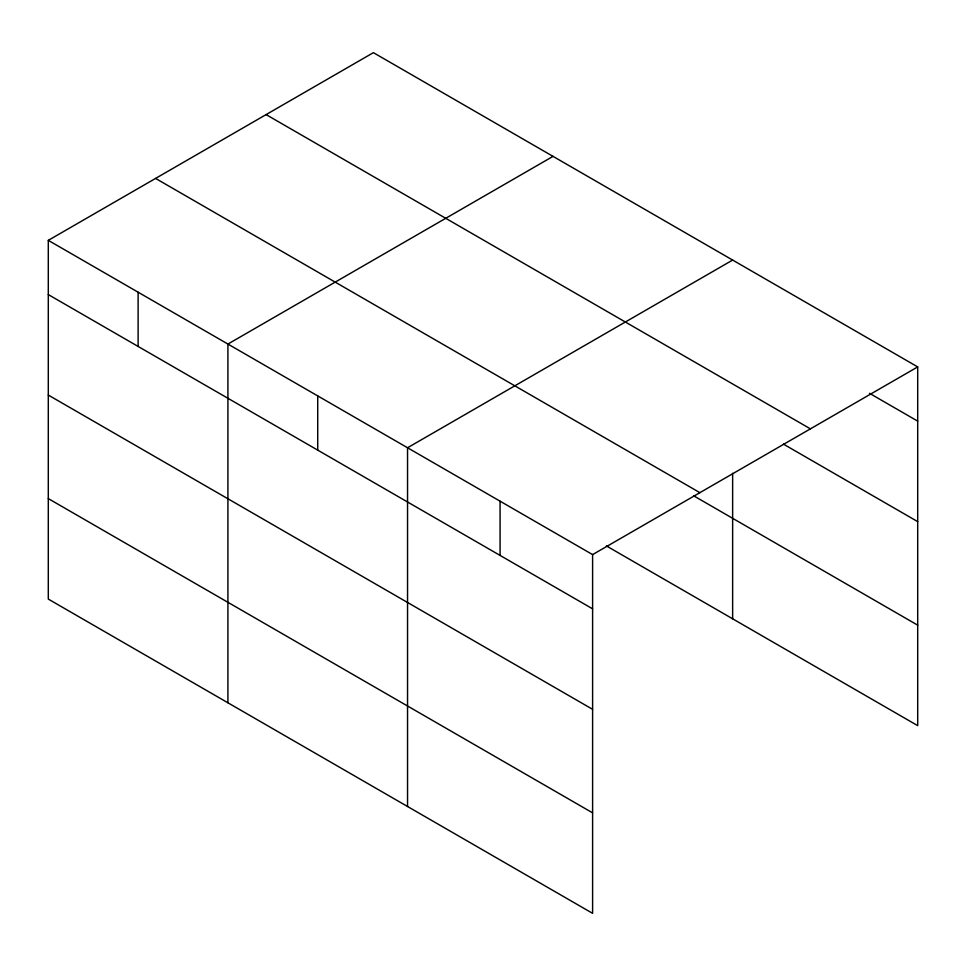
<?xml version="1.0" encoding="UTF-8"?>
<svg xmlns="http://www.w3.org/2000/svg" width="966" height="966" viewBox="0 0 966 966"><rect width="100%" height="100%" fill="white"/><g stroke="black" fill="none" stroke-linecap="round" stroke-linejoin="round"><path stroke-width="1.45" d="M592.605 709.322L592.605 554.605L48.3 240.353L48.3 599.089L592.605 913.341L592.605 709.322L48.3 395.07M606.382 545.911L917.7 725.647L917.7 366.911L373.395 52.659L48.3 240.353M553.011 156.371L227.916 344.053L227.916 702.789M732.639 260.071L407.543 447.765L407.543 806.489M592.605 554.605L917.7 366.911M869.485 393.295L917.7 421.14M266.109 114.604L810.414 428.856M783.462 444.131L917.7 521.628M155.586 178.42L699.891 492.672M693.588 495.763L917.7 625.159M48.3 294.582L592.605 608.834M48.3 498.601L592.605 812.853M732.639 473.304L732.639 618.795M500.074 501.185L500.074 555.402M317.729 395.915L317.729 450.132M138.114 292.203L138.114 346.432"/></g></svg>
